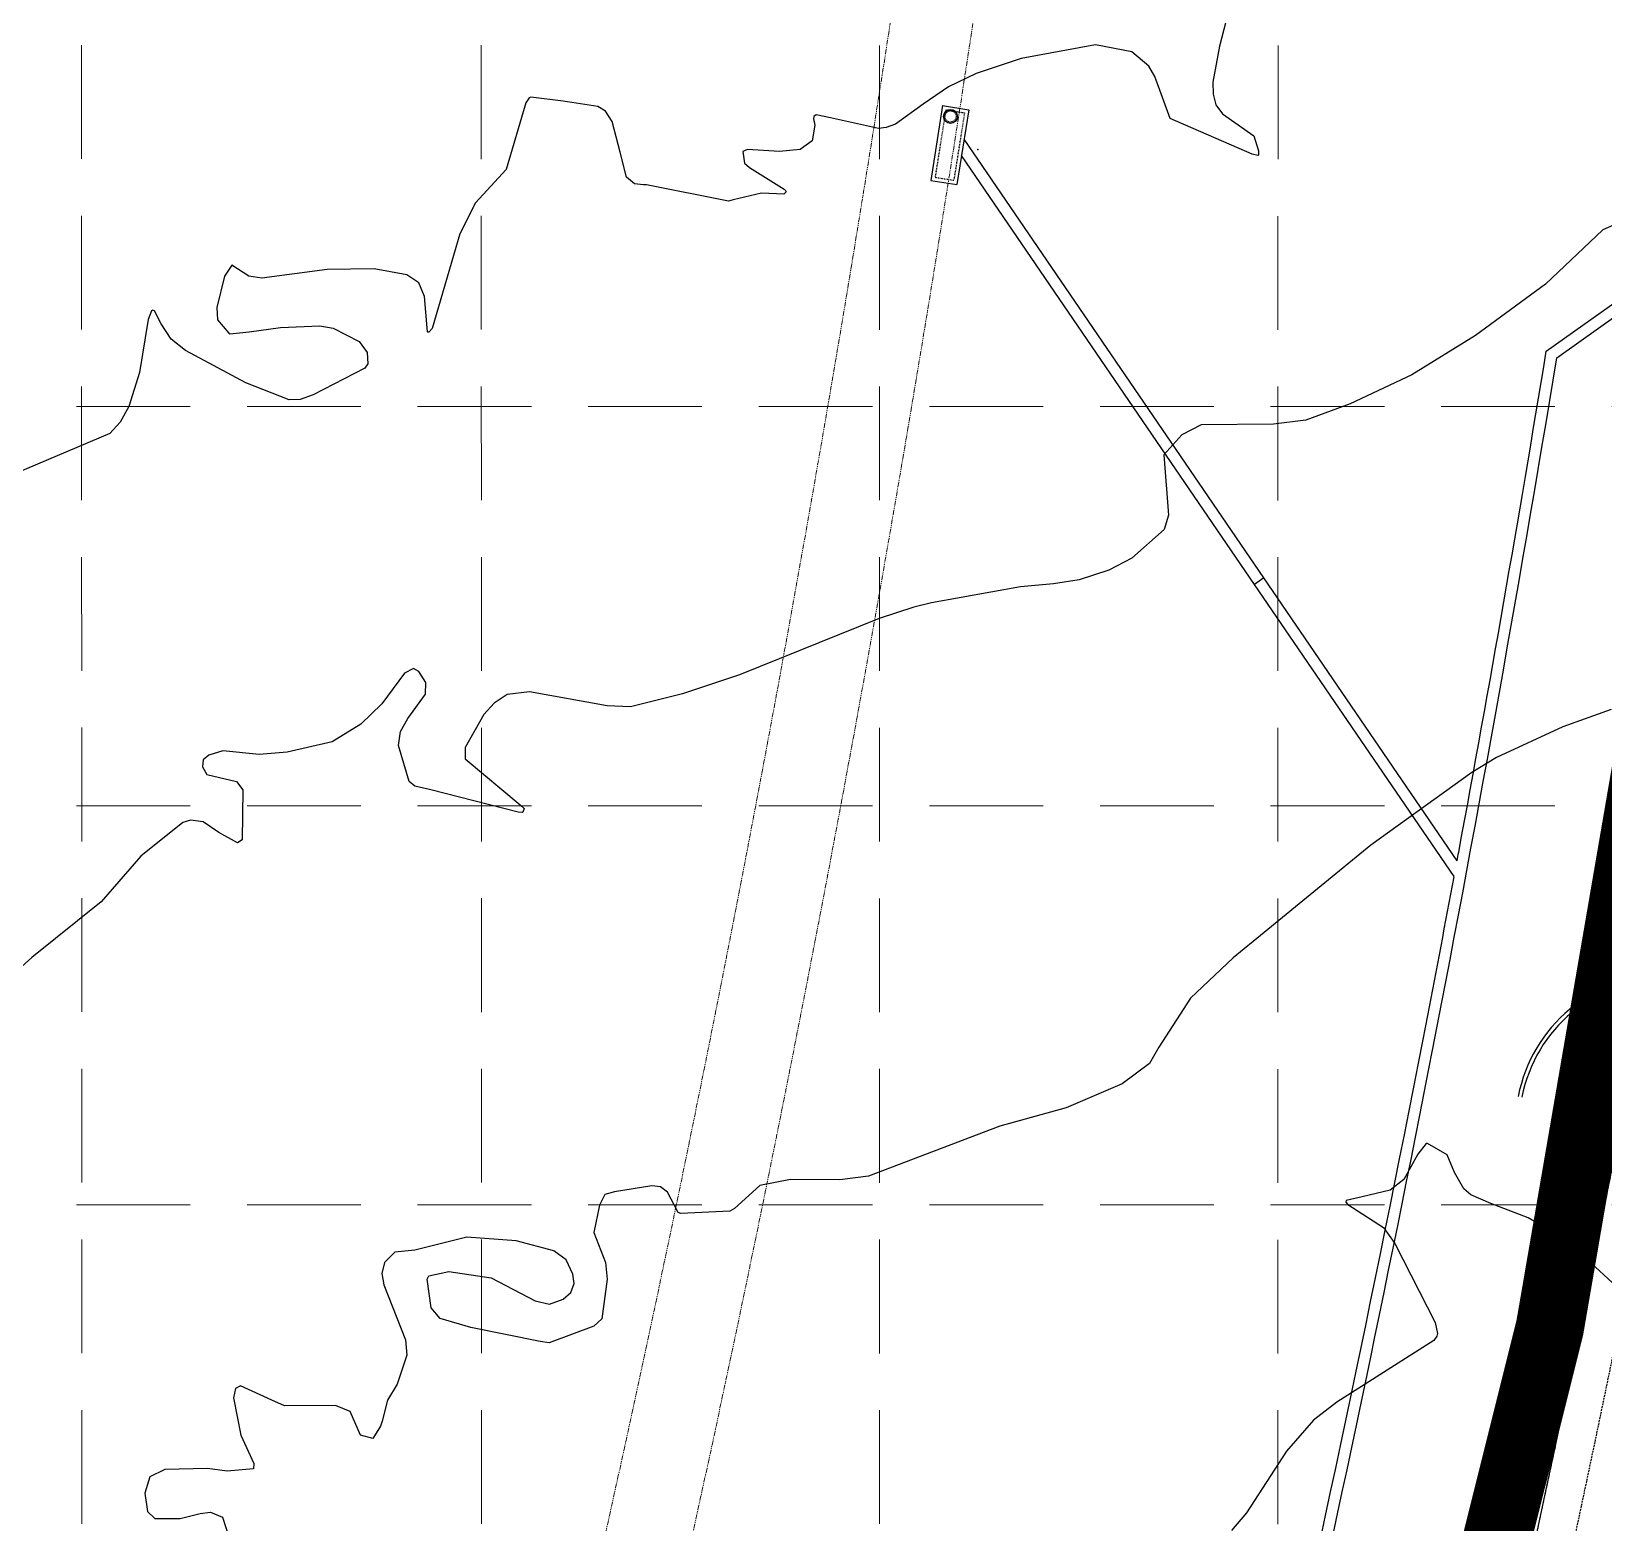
# Model space of a CAD drawing. Header units: inches. Extents: x 2520351 to 2523325, y 7106287 to 7111535.
# Drawn here: x 2520824.6 to 2521032, y 7108195.8 to 7108392.5 of the extents above; entities that cross this region are included whole.
import ezdxf

# ---------------------------------------------------------------- set-up
doc = ezdxf.new("R2010")
doc.units = ezdxf.units.IN
doc.header["$MEASUREMENT"] = 0
for name, pattern in [('DASHED', [0.75, 0.5, -0.25]), ('HIDDEN', [0.375, 0.25, -0.125]), ('Xbndy-SC$0$HIDDEN', [0.375, 0.25, -0.125]), ('Xbndy-SC$0$PHANTOM2', [1.25, 0.625, -0.125, 0.125, -0.125, 0.125, -0.125]), ('xstorm-rr$0$HIDDEN4', [0.09375, 0.0625, -0.03125])]:
    doc.linetypes.add(name, pattern=pattern)
for name, color, linetype in [('1 SODDED LOT', 2, 'Continuous'), ('CONTOURS', 35, 'Continuous'), ('GRID', 254, 'DASHED'), ('LIMITS OF DISTURBANCE', 1, 'Continuous'), ('Xbndy-SC$0$ESMT-WTR-RIDGE', 7, 'Xbndy-SC$0$HIDDEN'), ('XPAV-sc1$0$p-boc', 11, 'Continuous'), ('XPAV-sc1$0$p-foc', 11, 'Continuous'), ('XSITE-SC$0$bdy-65acres', 1, 'Continuous'), ('xstorm-rr$0$fut-stm-line', 251, 'Continuous'), ('xstorm-rr$0$storm-drain_b-PROP-PIPE', 251, 'Continuous')]:
    doc.layers.add(name, color=color, linetype=linetype)
doc.layers.add('Xbndy-SC$0$ROW-EX', color=5, linetype='Xbndy-SC$0$PHANTOM2', lineweight=0)

# ---------------------------------------------------------------- blocks, each defined once
blk = doc.blocks.new('xstorm-rr$0$10recinlet')
for p, q in [((2, -5), (2, 5)), ((5.5, 5), (2, 5)), ((5.5, -5), (5.5, 5)), ((5.5, -5), (2, -5))]:
    blk.add_line(p, q)
at = {"linetype": 'xstorm-rr$0$HIDDEN4'}
for p, q in [((5, 4.5), (2.5, 4.5)), ((2.5, -4.5), (2.5, 4.5)), ((5, -4.5), (5, 4.5)), ((5, -4.5), (2.5, -4.5))]:
    blk.add_line(p, q, dxfattribs=at)
blk.add_circle((4.25, -3.75), 0.917)
blk.add_circle((4.25, -3.75), 0.75, dxfattribs=at)
blk.add_point((0, 0))

msp = doc.modelspace()

# ---------------------------------------------------------------- hatches: boundary and pattern name
at = {"layer": '1 SODDED LOT'}
h = msp.add_hatch(dxfattribs=at)
h.set_pattern_fill('ANSI31', color=256, scale=60, style=0)
edge = h.paths.add_edge_path()
edge.add_line((2521746.39, 7107646.36), (2521744.86, 7107758.31))
edge.add_line((2521744.86, 7107758.31), (2521747.04, 7107758.37))
edge.add_line((2521747.04, 7107758.37), (2521750.99, 7107762.44))
edge.add_line((2521750.99, 7107762.44), (2521785.43, 7107762.91))
edge.add_arc((2521785.67, 7107745.01), 17.9, 0.1621, 90.7879, ccw=False)
edge.add_line((2521803.57, 7107745.06), (2521804.89, 7107727.46))
edge.add_line((2521804.89, 7107727.46), (2521805.02, 7107717.88))
edge.add_line((2521805.02, 7107717.88), (2521805.23, 7107706.44))
edge.add_line((2521805.23, 7107706.44), (2521804.25, 7107705.42))
edge.add_line((2521804.25, 7107705.42), (2521804.6, 7107688.82))
edge.add_arc((2521758.68, 7107687.86), 45.94, -68.3455, 1.1975, ccw=False)
edge.add_line((2521775.63, 7107645.16), (2521772.36, 7107644.15))
edge.add_line((2521772.36, 7107644.15), (2521769.8, 7107643.54))
edge.add_line((2521769.8, 7107643.54), (2521767.1, 7107643.06))
edge.add_line((2521767.1, 7107643.06), (2521762.92, 7107642.61))
edge.add_line((2521762.92, 7107642.61), (2521746.45, 7107642.34))
edge.add_line((2521746.45, 7107642.34), (2521746.39, 7107646.36))
h.paths.add_polyline_path([(2521496.41, 7107642.91), (2521494.87, 7107754.48), (2521494.86, 7107754.89), (2521544.44, 7107755.57), (2521546.49, 7107638.6), (2521496.44, 7107637.89)])
edge = h.paths.add_edge_path()
edge.add_line((2521560.4, 7107910.52), (2521558.07, 7108023.7))
edge.add_line((2521558.07, 7108023.7), (2521651.66, 7108025.62))
edge.add_line((2521651.66, 7108025.62), (2521653.09, 7108025.65))
edge.add_line((2521653.09, 7108025.65), (2521655.12, 7108025.67))
edge.add_arc((2521654.18, 7108007.32), 18.37, 20.5729, 87.0589, ccw=False)
edge.add_line((2521671.38, 7108013.78), (2521671.96, 7108011.77))
edge.add_line((2521671.96, 7108011.77), (2521672.24, 7108010.33))
edge.add_line((2521672.24, 7108010.33), (2521672.66, 7108004.67))
edge.add_line((2521672.66, 7108004.67), (2521673.88, 7107987.84))
edge.add_line((2521673.88, 7107987.84), (2521674.16, 7107971.91))
edge.add_line((2521674.16, 7107971.91), (2521673.19, 7107970.83))
edge.add_line((2521673.19, 7107970.83), (2521673.5, 7107955.69))
edge.add_arc((2521631.78, 7107952.34), 41.85, -86.2826, 4.5999, ccw=False)
edge.add_line((2521634.49, 7107910.57), (2521614.91, 7107910.13))
edge.add_line((2521614.91, 7107910.13), (2521613.93, 7107909.11))
edge.add_line((2521613.93, 7107909.11), (2521560.45, 7107908.05))
edge.add_line((2521560.45, 7107908.05), (2521560.4, 7107910.52))
edge = h.paths.add_edge_path()
edge.add_line((2521047.4, 7108212.41), (2521153.71, 7108190.41))
edge.add_line((2521153.71, 7108190.41), (2521165.45, 7108187.98))
edge.add_line((2521165.45, 7108187.98), (2521145.19, 7108096.36))
edge.add_line((2521145.19, 7108096.36), (2521144.82, 7108095.18))
edge.add_arc((2521127.58, 7108100.49), 18.04, 257.7556, 342.8824, ccw=False)
edge.add_line((2521123.75, 7108082.86), (2521105.24, 7108086.22))
edge.add_line((2521105.24, 7108086.22), (2521097.17, 7108087.7))
edge.add_line((2521097.17, 7108087.7), (2521093.78, 7108088.45))
edge.add_line((2521093.78, 7108088.45), (2521093.02, 7108089.64))
edge.add_line((2521093.02, 7108089.64), (2521042.14, 7108100.83))
edge.add_line((2521042.14, 7108100.83), (2521023.14, 7108104.63))
edge.add_line((2521023.14, 7108104.63), (2521047.4, 7108212.41))
edge = h.paths.add_edge_path()
edge.add_line((2521019.41, 7108035.32), (2521021.41, 7108042.83))
edge.add_arc((2521076.42, 7108028.18), 56.93, 107.2084, 165.0796, ccw=False)
edge.add_line((2521059.58, 7108082.56), (2521062.02, 7108082.75))
edge.add_line((2521062.02, 7108082.75), (2521063.44, 7108082.78))
edge.add_arc((2521064.2, 7108044.41), 38.38, 78.5499, 91.1383, ccw=False)
edge.add_line((2521071.82, 7108082.03), (2521087.22, 7108078.63))
edge.add_line((2521087.22, 7108078.63), (2521090.43, 7108077.93))
edge.add_line((2521090.43, 7108077.93), (2521091.62, 7108078.69))
edge.add_line((2521091.62, 7108078.69), (2521095.11, 7108077.9))
edge.add_line((2521095.11, 7108077.9), (2521098.91, 7108076.73))
edge.add_line((2521098.91, 7108076.73), (2521104.9, 7108074.86))
edge.add_line((2521104.9, 7108074.86), (2521106.43, 7108074.38))
edge.add_line((2521106.43, 7108074.38), (2521107.21, 7108074.19))
edge.add_arc((2521102.83, 7108057.05), 17.69, -2.7582, 75.6705, ccw=False)
edge.add_arc((2521095.73, 7108057.39), 24.8, 350.2174, 357.2418, ccw=False)
edge.add_arc((2521158.46, 7108041.57), 40.02, 163.1293, 313.4846)
edge.add_line((2521185.99, 7108012.53), (2521186.72, 7108013.24))
edge.add_line((2521186.72, 7108013.24), (2521188.44, 7108014.97))
edge.add_line((2521188.44, 7108014.97), (2521189.32, 7108015.76))
edge.add_line((2521189.32, 7108015.76), (2521190.38, 7108016.6))
edge.add_arc((2521201.33, 7108002.77), 17.64, 93.2276, 128.3689, ccw=False)
edge.add_line((2521200.34, 7108020.38), (2521227, 7108020.95))
edge.add_line((2521227, 7108020.95), (2521230.56, 7107901.29))
edge.add_line((2521230.56, 7107901.29), (2521209.57, 7107900.92))
edge.add_line((2521209.57, 7107900.92), (2521208.43, 7107900.96))
edge.add_arc((2521221.45, 7108343.75), 442.98, 261.0973, 268.3161, ccw=False)
edge.add_line((2521152.89, 7107906.1), (2521147.31, 7107907.18))
edge.add_line((2521147.31, 7107907.18), (2521141.42, 7107908.4))
edge.add_line((2521141.42, 7107908.4), (2521135.5, 7107909.75))
edge.add_line((2521135.5, 7107909.75), (2521130.22, 7107911.08))
edge.add_line((2521130.22, 7107911.08), (2521114.24, 7107915.61))
edge.add_line((2521114.24, 7107915.61), (2521091.68, 7107923.2))
edge.add_line((2521091.68, 7107923.2), (2521064.35, 7107932.48))
edge.add_line((2521064.35, 7107932.48), (2521052.41, 7107936.54))
edge.add_line((2521052.41, 7107936.54), (2521051.79, 7107937.81))
edge.add_line((2521051.79, 7107937.81), (2521044.55, 7107940.27))
edge.add_arc((2521050.15, 7107983.52), 43.61, 187.3885, 262.6305, ccw=False)
edge.add_line((2521006.9, 7107977.91), (2521006.81, 7107978.71))
edge.add_line((2521006.81, 7107978.71), (2521006.68, 7107980.35))
edge.add_line((2521006.68, 7107980.35), (2521006.61, 7107982.52))
edge.add_arc((2521037.37, 7107983.5), 30.78, 169.0142, 181.8294, ccw=False)
edge.add_line((2521007.16, 7107989.36), (2521012.97, 7108011.46))
edge.add_line((2521012.97, 7108011.46), (2521012.26, 7108012.66))
edge.add_line((2521012.26, 7108012.66), (2521018.19, 7108034.61))
edge.add_line((2521018.19, 7108034.61), (2521019.41, 7108035.32))
h.paths.add_polyline_path([(2521283.39, 7108006.11), (2521285.51, 7107902.42), (2521505.51, 7107906.91), (2521503.11, 7108022.57), (2521283.29, 7108018.11)])
edge = h.paths.add_edge_path()
edge.add_line((2521558.72, 7108049.83), (2521558.74, 7108061.74))
edge.add_line((2521558.74, 7108061.74), (2521556.73, 7108159.77))
edge.add_line((2521556.73, 7108159.77), (2521608.8, 7108160.83))
edge.add_line((2521608.8, 7108160.83), (2521609.82, 7108159.85))
edge.add_line((2521609.82, 7108159.85), (2521624.96, 7108160.17))
edge.add_arc((2521625.88, 7108115.42), 44.75, 8.834, 91.1827, ccw=False)
edge.add_line((2521670.1, 7108122.3), (2521670.53, 7108101.58))
edge.add_line((2521670.53, 7108101.58), (2521671.54, 7108100.6))
edge.add_line((2521671.54, 7108100.6), (2521671.87, 7108084.53))
edge.add_line((2521671.87, 7108084.53), (2521671.15, 7108070.03))
edge.add_line((2521671.15, 7108070.03), (2521671.15, 7108068.8))
edge.add_arc((2521654.11, 7108068.8), 17.04, -87.2047, 0, ccw=False)
edge.add_line((2521654.94, 7108051.78), (2521653.54, 7108051.67))
edge.add_line((2521653.54, 7108051.67), (2521558.72, 7108049.83))
edge = h.paths.add_edge_path()
edge.add_line((2521506.88, 7108158.75), (2521219.57, 7108152.9))
edge.add_line((2521219.57, 7108152.9), (2521201.84, 7108151.72))
edge.add_line((2521201.84, 7108151.72), (2521198.48, 7108151.46))
edge.add_arc((2521199.96, 7108132), 19.52, 94.3325, 163.5555)
edge.add_line((2521181.24, 7108137.52), (2521171.4, 7108094.46))
edge.add_line((2521171.4, 7108094.46), (2521161.77, 7108088.5))
edge.add_line((2521161.77, 7108088.5), (2521156.09, 7108064.96))
edge.add_arc((2521177.51, 7108059.79), 22.04, 166.4191, 262.6913)
edge.add_line((2521174.7, 7108037.93), (2521175.55, 7108037.91))
edge.add_line((2521175.55, 7108037.91), (2521179.48, 7108042))
edge.add_line((2521179.48, 7108042), (2521402.46, 7108046.53))
edge.add_line((2521402.46, 7108046.53), (2521495.69, 7108048.45))
edge.add_line((2521495.69, 7108048.45), (2521499.77, 7108044.52))
edge.add_line((2521499.77, 7108044.52), (2521508.7, 7108044.69))
edge.add_line((2521508.7, 7108044.69), (2521508.63, 7108061.23))
edge.add_line((2521508.63, 7108061.23), (2521506.88, 7108158.75))
edge = h.paths.add_edge_path()
edge.add_line((2521610.94, 7108171.88), (2521608.46, 7108290.01))
edge.add_line((2521608.46, 7108290.01), (2521533.5, 7108288.35))
edge.add_line((2521533.5, 7108288.35), (2521484.86, 7108287.21))
edge.add_line((2521484.86, 7108287.21), (2521460.83, 7108286.21))
edge.add_line((2521460.83, 7108286.21), (2521429.9, 7108284.54))
edge.add_line((2521429.9, 7108284.54), (2521368.78, 7108281.06))
edge.add_line((2521368.78, 7108281.06), (2521349.23, 7108279.95))
edge.add_line((2521349.23, 7108279.95), (2521261.12, 7108274.98))
edge.add_line((2521261.12, 7108274.98), (2521221, 7108272.74))
edge.add_line((2521221, 7108272.74), (2521216.72, 7108276.52))
edge.add_line((2521216.72, 7108276.52), (2521216.67, 7108276.52))
edge.add_arc((2521217.41, 7108256.67), 19.86, 92.1221, 170.604)
edge.add_line((2521197.82, 7108259.91), (2521204.23, 7108250.57))
edge.add_line((2521204.23, 7108250.57), (2521191.32, 7108184.43))
edge.add_line((2521191.32, 7108184.43), (2521191.26, 7108184.1))
edge.add_arc((2521208.22, 7108180.91), 17.26, 169.3216, 273.4207)
edge.add_line((2521209.25, 7108163.67), (2521219.73, 7108162.93))
edge.add_line((2521219.73, 7108162.93), (2521312.77, 7108164.87))
edge.add_line((2521312.77, 7108164.87), (2521481.29, 7108168.3))
edge.add_line((2521481.29, 7108168.3), (2521608.6, 7108170.83))
edge.add_line((2521608.6, 7108170.83), (2521609.57, 7108171.85))
edge.add_line((2521609.57, 7108171.85), (2521610.94, 7108171.88))
edge = h.paths.add_edge_path()
edge.add_line((2521627.16, 7108316.19), (2521544.24, 7108314.51))
edge.add_line((2521544.24, 7108314.51), (2521502.41, 7108313.51))
edge.add_line((2521502.41, 7108313.51), (2521481.25, 7108313))
edge.add_line((2521481.25, 7108313), (2521407.23, 7108309.18))
edge.add_line((2521407.23, 7108309.18), (2521291.9, 7108302.79))
edge.add_line((2521291.9, 7108302.79), (2521288.46, 7108418.47))
edge.add_line((2521288.46, 7108418.47), (2521407.15, 7108420.82))
edge.add_line((2521407.15, 7108420.82), (2521497.39, 7108422.63))
edge.add_line((2521497.39, 7108422.63), (2521603.37, 7108424.87))
edge.add_line((2521603.37, 7108424.87), (2521604.44, 7108423.88))
edge.add_line((2521604.44, 7108423.88), (2521620.18, 7108424.17))
edge.add_arc((2521620.99, 7108379.83), 44.34, 11.6094, 91.0508, ccw=False)
edge.add_line((2521664.42, 7108388.76), (2521665.18, 7108365.61))
edge.add_line((2521665.18, 7108365.61), (2521666.17, 7108364.62))
edge.add_line((2521666.17, 7108364.62), (2521666.53, 7108349.61))
edge.add_line((2521666.53, 7108349.61), (2521665.82, 7108330.77))
edge.add_line((2521665.82, 7108330.77), (2521665.78, 7108329.18))
edge.add_arc((2521648.75, 7108329.68), 17.03, 269.7677, 358.3135, ccw=False)
edge.add_line((2521648.68, 7108312.65), (2521631.32, 7108312.27))
edge.add_line((2521631.32, 7108312.27), (2521627.16, 7108316.19))
edge = h.paths.add_edge_path()
edge.add_line((2521256.27, 7108555.67), (2521264.44, 7108547.85))
edge.add_line((2521264.44, 7108547.85), (2521422.22, 7108551.08))
edge.add_line((2521422.22, 7108551.08), (2521439.6, 7108551.4))
edge.add_line((2521439.6, 7108551.4), (2521460.09, 7108551.78))
edge.add_line((2521460.09, 7108551.78), (2521478.53, 7108551.99))
edge.add_line((2521478.53, 7108551.99), (2521498.9, 7108551.85))
edge.add_line((2521498.9, 7108551.85), (2521515.27, 7108551.59))
edge.add_line((2521515.27, 7108551.59), (2521535.22, 7108551.01))
edge.add_line((2521535.22, 7108551.01), (2521558.63, 7108550.02))
edge.add_line((2521558.63, 7108550.02), (2521563.46, 7108549.77))
edge.add_line((2521563.46, 7108549.77), (2521600.09, 7108547.42))
edge.add_line((2521600.09, 7108547.42), (2521612.24, 7108546.59))
edge.add_line((2521612.24, 7108546.59), (2521642.87, 7108544.49))
edge.add_line((2521642.87, 7108544.49), (2521644.67, 7108544.41))
edge.add_arc((2521643.68, 7108526.18), 18.26, -0.2001, 86.9036, ccw=False)
edge.add_line((2521661.94, 7108526.12), (2521663.48, 7108497.64))
edge.add_line((2521663.48, 7108497.64), (2521662.44, 7108496.61))
edge.add_line((2521662.44, 7108496.61), (2521662.84, 7108477.01))
edge.add_arc((2521621.17, 7108477.8), 41.67, 279.5049, 358.923, ccw=False)
edge.add_line((2521628.05, 7108436.7), (2521270.95, 7108428.02))
edge.add_line((2521270.95, 7108428.02), (2521264.41, 7108428))
edge.add_line((2521264.41, 7108428), (2521251.99, 7108428.74))
edge.add_line((2521251.99, 7108428.74), (2521250.56, 7108428.86))
edge.add_line((2521250.56, 7108428.86), (2521248.88, 7108429.14))
edge.add_arc((2521252.57, 7108446.62), 17.86, 178.6911, 258.0797, ccw=False)
edge.add_line((2521234.71, 7108447.03), (2521243.77, 7108528.42))
edge.add_line((2521243.77, 7108528.42), (2521236.52, 7108537.37))
edge.add_line((2521236.52, 7108537.37), (2521236.59, 7108537.82))
edge.add_arc((2521256.58, 7108535.54), 20.12, 94.1833, 173.5096, ccw=False)
edge.add_line((2521255.11, 7108555.6), (2521256.27, 7108555.67))
edge = h.paths.add_edge_path()
edge.add_line((2521107.58, 7108664.77), (2521108.64, 7108682.72))
edge.add_line((2521108.64, 7108682.72), (2521266.52, 7108685.94))
edge.add_line((2521266.52, 7108685.94), (2521268.4, 7108592.03))
edge.add_line((2521268.4, 7108592.03), (2521265.61, 7108582.1))
edge.add_line((2521265.61, 7108582.1), (2521265.6, 7108582.05))
edge.add_line((2521265.6, 7108582.05), (2521265.56, 7108582.07))
edge.add_arc((2521245.59, 7108545.89), 41.32, 61.0945, 134.8409)
edge.add_line((2521216.45, 7108575.19), (2521207.18, 7108580.34))
edge.add_line((2521207.18, 7108580.34), (2521107.58, 7108664.77))
h.paths.add_polyline_path([(2521338.51, 7108687.38), (2521340.74, 7108575.45), (2521409.85, 7108576.76), (2521462.55, 7108577.85), (2521498.11, 7108577.93), (2521524.42, 7108577.42), (2521561.99, 7108575.86), (2521619.96, 7108572.16), (2521620.68, 7108584.2), (2521618.44, 7108693.07)])
edge = h.paths.add_edge_path()
edge.add_line((2521675.61, 7108638.41), (2521787.53, 7108640.54))
edge.add_line((2521787.53, 7108640.54), (2521788.82, 7108582.44))
edge.add_arc((2521769.3, 7108582), 19.53, -91.2766, 1.2682, ccw=False)
edge.add_line((2521768.86, 7108562.48), (2521676.84, 7108568.35))
edge.add_line((2521676.84, 7108568.35), (2521675.61, 7108638.41))
h.paths.add_polyline_path([(2522089.45, 7108697.69), (2522087.41, 7108797.67), (2522087.4, 7108809.66), (2522141.64, 7108810.78), (2522144.56, 7108694.83), (2522090.79, 7108693.71), (2522089.8, 7108692.7), (2522089.51, 7108692.7)])
h.paths.add_polyline_path([(2522252.39, 7108801.05), (2522254.38, 7108696.13), (2522309.56, 7108697.17), (2522307.11, 7108814.19), (2522252.07, 7108813.05)])
edge = h.paths.add_edge_path()
edge.add_line((2522425.42, 7107990.85), (2522320.45, 7107988.7))
edge.add_line((2522320.45, 7107988.7), (2522321.28, 7107951.54))
edge.add_line((2522321.28, 7107951.54), (2522322.52, 7107935.37))
edge.add_arc((2522340.74, 7107935.67), 18.22, 180.9526, 266.0005)
edge.add_line((2522339.47, 7107917.49), (2522396.48, 7107918.22))
edge.add_line((2522396.48, 7107918.22), (2522404.4, 7107910.48))
edge.add_line((2522404.4, 7107910.48), (2522427.53, 7107910.71))
edge.add_arc((2522426.8, 7107930.52), 19.82, 272.1239, 358.3676)
edge.add_line((2522446.62, 7107929.95), (2522445.36, 7107990.97))
edge.add_line((2522445.36, 7107990.97), (2522425.42, 7107990.85))
h.paths.add_polyline_path([(2522420.67, 7108224.34), (2522421.87, 7108165.95), (2522317.91, 7108163.85), (2522317.73, 7108171.63), (2522316.69, 7108172.59), (2522315.73, 7108222.04)])
h.paths.add_polyline_path([(2522580.28, 7108243.42), (2522458.38, 7108240.38), (2522464.65, 7107967.07), (2522585.56, 7107967.98)])
edge = h.paths.add_edge_path()
edge.add_line((2522579.22, 7108296.92), (2522576.73, 7108417.39))
edge.add_line((2522576.73, 7108417.39), (2522469.65, 7108328.39))
edge.add_line((2522469.65, 7108328.39), (2522462.53, 7108321.45))
edge.add_line((2522462.53, 7108321.45), (2522462.71, 7108321.2))
edge.add_arc((2522430.81, 7108296.5), 40.35, 0.4877, 37.7474, ccw=False)
edge.add_line((2522471.16, 7108296.85), (2522579.22, 7108296.92))
h.paths.add_polyline_path([(2522576.35, 7108437.57), (2522445, 7108434.96), (2522443.72, 7108526.29), (2522442.61, 7108536.5), (2522453.2, 7108543.61), (2522459.72, 7108551.85), (2522464.2, 7108561.88), (2522465.59, 7108573.17), (2522464.18, 7108583.42), (2522459.8, 7108593.28), (2522456.3, 7108597.55), (2522461.81, 7108601.72), (2522466.36, 7108600.86), (2522572.93, 7108603.07)])
h.paths.add_polyline_path([(2522569.61, 7108768), (2522570.72, 7108713.03), (2522460.71, 7108710.69), (2522444.76, 7108711.11), (2522444.01, 7108746), (2522444.87, 7108752.5), (2522447.49, 7108758.01), (2522451.68, 7108762.45), (2522456.29, 7108765.05), (2522464.83, 7108769.19), (2522481.93, 7108766.16)])
h.paths.add_polyline_path([(2522560.76, 7109202.2), (2522446.33, 7109199.81), (2522434.27, 7109198.05), (2522437.5, 7109182.67), (2522439.66, 7109156.51), (2522441.43, 7109069.76), (2522437.53, 7109065.63), (2522437.82, 7109051.02), (2522439.59, 7109049.34), (2522563.76, 7109052.27)])

# ---------------------------------------------------------------- linework, layer by layer
at = {"layer": 'CONTOURS'}
for p, q in [((2520983.62, 7108399.53, 731), (2520981.3, 7108390.56, 731)), ((2520955.16, 7108388.91, 731), (2520949.2, 7108386.96, 731)), ((2520964.97, 7108390.75, 731), (2520955.16, 7108388.91, 731)), ((2520969.74, 7108389.79, 731), (2520964.97, 7108390.75, 731)), ((2520971.98, 7108387.91, 731), (2520969.74, 7108389.79, 731)), ((2520981.3, 7108390.56, 731), (2520980.44, 7108385.79, 731)), ((2520949.2, 7108386.96, 731), (2520945.57, 7108385.17, 731)), ((2520972.76, 7108386.55, 731), (2520971.98, 7108387.91, 731)), ((2520945.57, 7108385.17, 731), (2520942.23, 7108382.9, 731)), ((2520974.81, 7108381.03, 731), (2520972.76, 7108386.55, 731)), ((2520980.44, 7108385.79, 731), (2520980.47, 7108384.22, 731)), ((2520889.81, 7108383.1, 731), (2520887.22, 7108374.28, 731)), ((2520890.25, 7108383.75, 731), (2520889.81, 7108383.1, 731)), ((2520890.48, 7108383.83, 731), (2520890.25, 7108383.75, 731)), ((2520894.76, 7108383.3, 731), (2520890.48, 7108383.83, 731)), ((2520899.34, 7108382.58, 731), (2520894.76, 7108383.3, 731)), ((2520900.33, 7108381.99, 731), (2520899.34, 7108382.58, 731)), ((2520942.23, 7108382.9, 731), (2520938.59, 7108380.27, 731)), ((2520980.47, 7108384.22, 731), (2520980.83, 7108382.8, 731)), ((2520980.83, 7108382.8, 731), (2520981.69, 7108381.61, 731)), ((2520901.19, 7108380.61, 731), (2520900.33, 7108381.99, 731)), ((2520902.25, 7108376.57, 731), (2520901.19, 7108380.61, 731)), ((2520927.81, 7108381.28, 731), (2520927.74, 7108380.98, 731)), ((2520927.74, 7108380.98, 731), (2520927.95, 7108380.15, 731)), ((2520928.1, 7108381.5, 731), (2520927.81, 7108381.28, 731)), ((2520930, 7108381.08, 731), (2520928.1, 7108381.5, 731)), ((2520936.34, 7108379.68, 731), (2520930, 7108381.08, 731)), ((2520985.63, 7108376.31, 731), (2520974.81, 7108381.03, 731)), ((2520981.69, 7108381.61, 731), (2520985.82, 7108378.74, 731)), ((2520927.95, 7108380.15, 731), (2520927.59, 7108378.06, 731)), ((2520937.34, 7108379.84, 731), (2520936.34, 7108379.68, 731)), ((2520938.59, 7108380.27, 731), (2520937.34, 7108379.84, 731)), ((2520985.82, 7108378.74, 731), (2520986.44, 7108376.75, 731)), ((2520903.09, 7108373.29, 731), (2520902.25, 7108376.57, 731)), ((2520919.07, 7108376.94, 731), (2520918.42, 7108376.64, 731)), ((2520918.42, 7108376.64, 731), (2520918.65, 7108375.13, 731)), ((2520923.26, 7108376.68, 731), (2520919.07, 7108376.94, 731)), ((2520926.02, 7108376.91, 731), (2520923.26, 7108376.68, 731)), ((2520927.59, 7108378.06, 731), (2520926.02, 7108376.91, 731)), ((2520986.36, 7108376.14, 731), (2520985.63, 7108376.31, 731)), ((2520986.44, 7108376.75, 731), (2520986.46, 7108376.27, 731)), ((2520887.22, 7108374.28, 731), (2520883.19, 7108369.88, 731)), ((2520918.65, 7108375.13, 731), (2520919.32, 7108374.54, 731)), ((2520919.32, 7108374.54, 731), (2520923.89, 7108371.68, 731)), ((2520986.43, 7108376.18, 731), (2520986.36, 7108376.14, 731)), ((2520986.46, 7108376.27, 731), (2520986.43, 7108376.18, 731)), ((2520904.17, 7108372.4, 731), (2520903.09, 7108373.29, 731)), ((2520905.35, 7108372.26, 731), (2520904.17, 7108372.4, 731)), ((2520905.75, 7108372.25, 731), (2520905.35, 7108372.26, 731)), ((2520916.57, 7108370.09, 731), (2520905.75, 7108372.25, 731)), ((2520917.18, 7108370.27, 731), (2520916.57, 7108370.09, 731)), ((2520920.9, 7108371.18, 731), (2520917.18, 7108370.27, 731)), ((2520923.84, 7108371.05, 731), (2520920.9, 7108371.18, 731)), ((2520924.15, 7108371.36, 731), (2520923.84, 7108371.05, 731)), ((2520923.89, 7108371.68, 731), (2520924.02, 7108371.57, 731)), ((2520924.02, 7108371.57, 731), (2520924.08, 7108371.53, 731)), ((2520924.08, 7108371.53, 731), (2520924.13, 7108371.44, 731)), ((2520924.13, 7108371.44, 731), (2520924.15, 7108371.36, 731)), ((2521041.56, 7108370.63, 730), (2521031.87, 7108366.34, 730)), ((2520883.19, 7108369.88, 731), (2520881.14, 7108365.79, 731)), ((2521031.87, 7108366.34, 730), (2521024.3, 7108359.18, 730)), ((2520881.14, 7108365.79, 731), (2520877.45, 7108353.33, 731)), ((2520850.06, 7108360.21, 731), (2520849.09, 7108356.09, 731)), ((2520851.04, 7108361.68, 731), (2520850.06, 7108360.21, 731)), ((2520853.3, 7108360.24, 731), (2520851.04, 7108361.68, 731)), ((2520855.02, 7108359.95, 731), (2520853.3, 7108360.24, 731)), ((2520863.63, 7108361.12, 731), (2520855.02, 7108359.95, 731)), ((2520869.82, 7108361.18, 731), (2520863.63, 7108361.12, 731)), ((2520874.15, 7108360.41, 731), (2520869.82, 7108361.18, 731)), ((2520875.73, 7108359.33, 731), (2520874.15, 7108360.41, 731)), ((2520876.44, 7108357.55, 731), (2520875.73, 7108359.33, 731)), ((2521024.3, 7108359.18, 730), (2521015.07, 7108352.39, 730)), ((2520840.44, 7108355.64, 731), (2520840.01, 7108354.5, 731)), ((2520840.65, 7108355.74, 731), (2520840.44, 7108355.64, 731)), ((2520840.87, 7108355.66, 731), (2520840.65, 7108355.74, 731)), ((2520841.72, 7108353.95, 731), (2520840.87, 7108355.66, 731)), ((2520849.09, 7108356.09, 731), (2520849.15, 7108354.48, 731)), ((2520876.85, 7108352.88, 731), (2520876.44, 7108357.55, 731)), ((2520840.01, 7108354.5, 731), (2520838.88, 7108347.53, 731)), ((2520843.05, 7108351.9, 731), (2520841.72, 7108353.95, 731)), ((2520849.15, 7108354.48, 731), (2520850.66, 7108352.69, 731)), ((2520857.45, 7108353.46, 731), (2520862.67, 7108353.69, 731)), ((2520862.67, 7108353.69, 731), (2520864.4, 7108353.38, 731)), ((2520844.94, 7108350.42, 731), (2520843.05, 7108351.9, 731)), ((2520850.66, 7108352.69, 731), (2520850.77, 7108352.62, 731)), ((2520850.77, 7108352.62, 731), (2520853.32, 7108352.9, 731)), ((2520853.32, 7108352.9, 731), (2520857.45, 7108353.46, 731)), ((2520864.4, 7108353.38, 731), (2520867.84, 7108351.61, 731)), ((2520867.84, 7108351.61, 731), (2520868.9, 7108350.14, 731)), ((2520876.88, 7108352.85, 731), (2520876.85, 7108352.88, 731)), ((2520877.03, 7108352.85, 731), (2520876.88, 7108352.85, 731)), ((2520877.45, 7108353.33, 731), (2520877.03, 7108352.85, 731)), ((2521015.07, 7108352.39, 730), (2521006.68, 7108347.19, 730)), ((2520852.9, 7108346.16, 731), (2520844.94, 7108350.42, 731)), ((2520868.9, 7108350.14, 731), (2520868.99, 7108348.68, 731)), ((2520838.88, 7108347.53, 731), (2520837.45, 7108343.02, 731)), ((2520868.61, 7108348.09, 731), (2520861.77, 7108344.57, 731)), ((2520868.99, 7108348.68, 731), (2520868.61, 7108348.09, 731)), ((2520858.61, 7108343.93, 731), (2520852.9, 7108346.16, 731)), ((2521006.68, 7108347.19, 730), (2520998.55, 7108343.37, 730)), ((2520860.07, 7108343.95, 731), (2520858.61, 7108343.93, 731)), ((2520861.77, 7108344.57, 731), (2520860.07, 7108343.95, 731)), ((2520998.55, 7108343.37, 730), (2520992.7, 7108341.21, 730)), ((2520837.45, 7108343.02, 731), (2520836.32, 7108340.96, 731)), ((2520992.7, 7108341.21, 730), (2520988.41, 7108340.71, 730)), ((2520834.94, 7108339.47, 731), (2520821.06, 7108333.6, 731)), ((2520836.32, 7108340.96, 731), (2520834.94, 7108339.47, 731)), ((2520976.35, 7108339.28, 730), (2520973.96, 7108336.64, 730)), ((2520978.87, 7108340.6, 730), (2520976.35, 7108339.28, 730)), ((2520988.41, 7108340.71, 730), (2520978.87, 7108340.6, 730)), ((2520973.96, 7108336.64, 730), (2520974.6, 7108328.68, 730)), ((2520974.6, 7108328.68, 730), (2520974.02, 7108326.8, 730)), ((2520974.02, 7108326.8, 730), (2520969.75, 7108323.04, 730)), ((2520969.75, 7108323.04, 730), (2520966.73, 7108321.44, 730)), ((2520966.73, 7108321.44, 730), (2520962.79, 7108320.18, 730)), ((2520955.08, 7108319.26, 730), (2520943.31, 7108317.14, 730)), ((2520959.4, 7108319.66, 730), (2520955.08, 7108319.26, 730)), ((2520962.79, 7108320.18, 730), (2520959.4, 7108319.66, 730)), ((2520940.98, 7108316.56, 730), (2520936.41, 7108315.09, 730)), ((2520943.31, 7108317.14, 730), (2520940.98, 7108316.56, 730)), ((2520936.41, 7108315.09, 730), (2520917.99, 7108307.64, 730)), ((2520873.81, 7108307.87, 730), (2520870.85, 7108303.84, 730)), ((2520875, 7108308.48, 730), (2520873.81, 7108307.87, 730)), ((2520875.73, 7108308.08, 730), (2520875, 7108308.48, 730)), ((2520876.62, 7108306.62, 730), (2520875.73, 7108308.08, 730)), ((2520876.57, 7108305.1, 730), (2520876.62, 7108306.62, 730)), ((2520917.99, 7108307.64, 730), (2520910.48, 7108305.13, 730)), ((2520870.85, 7108303.84, 730), (2520868.05, 7108301.14, 730)), ((2520874.27, 7108301.9, 730), (2520876.57, 7108305.1, 730)), ((2520885.66, 7108303.92, 730), (2520884.27, 7108302.39, 730)), ((2520887.38, 7108305.04, 730), (2520885.66, 7108303.92, 730)), ((2520890.31, 7108305.38, 730), (2520887.38, 7108305.04, 730)), ((2520900.55, 7108303.54, 730), (2520890.31, 7108305.38, 730)), ((2520910.48, 7108305.13, 730), (2520903.64, 7108303.41, 730)), ((2520873.29, 7108300.16, 730), (2520874.27, 7108301.9, 730)), ((2520884.27, 7108302.39, 730), (2520881.81, 7108298.04, 730)), ((2520903.64, 7108303.41, 730), (2520900.55, 7108303.54, 730)), ((2521032.97, 7108303.07, 729), (2521026.59, 7108300.79, 729)), ((2520868.05, 7108301.14, 730), (2520864.27, 7108298.81, 730)), ((2520873.03, 7108298.31, 730), (2520873.29, 7108300.16, 730)), ((2521026.59, 7108300.79, 729), (2521017.83, 7108296.72, 729)), ((2520849.86, 7108297.6, 730), (2520848, 7108297.06, 730)), ((2520854.64, 7108297.14, 730), (2520849.86, 7108297.6, 730)), ((2520864.27, 7108298.81, 730), (2520858.36, 7108297.45, 730)), ((2520874.45, 7108293.59, 730), (2520873.03, 7108298.31, 730)), ((2520881.81, 7108298.04, 730), (2520881.81, 7108296.58, 730)), ((2520847.27, 7108296.44, 730), (2520847.19, 7108295.49, 730)), ((2520847.19, 7108295.49, 730), (2520847.73, 7108294.49, 730)), ((2520848, 7108297.06, 730), (2520847.27, 7108296.44, 730)), ((2520858.36, 7108297.45, 730), (2520854.64, 7108297.14, 730)), ((2520881.81, 7108296.58, 730), (2520889.07, 7108290.5, 730)), ((2521017.83, 7108296.72, 729), (2521014.6, 7108294.76, 729)), ((2520847.73, 7108294.49, 730), (2520851.66, 7108293.59, 730)), ((2520851.66, 7108293.59, 730), (2520852.49, 7108292.46, 730)), ((2520875.2, 7108292.94, 730), (2520874.45, 7108293.59, 730)), ((2521014.6, 7108294.76, 729), (2521001.28, 7108285.16, 729)), ((2520852.49, 7108292.46, 730), (2520852.42, 7108285.89, 730)), ((2520877.28, 7108292.49, 730), (2520875.2, 7108292.94, 730)), ((2520888.83, 7108289.54, 730), (2520877.28, 7108292.49, 730)), ((2520889.38, 7108289.5, 730), (2520888.83, 7108289.54, 730)), ((2520889.07, 7108290.5, 730), (2520889.6, 7108290.03, 730)), ((2520889.43, 7108289.53, 730), (2520889.38, 7108289.5, 730)), ((2520889.6, 7108290.03, 730), (2520889.43, 7108289.53, 730)), ((2520844.6, 7108288.17, 730), (2520839.03, 7108283.72, 730)), ((2520845.61, 7108288.48, 730), (2520844.6, 7108288.17, 730)), ((2520847.25, 7108288.26, 730), (2520845.61, 7108288.48, 730)), ((2520849.35, 7108286.87, 730), (2520847.25, 7108288.26, 730)), ((2520851.79, 7108285.48, 730), (2520849.35, 7108286.87, 730)), ((2520852.42, 7108285.89, 730), (2520851.79, 7108285.48, 730)), ((2521001.28, 7108285.16, 729), (2520987.2, 7108273.67, 729)), ((2520839.03, 7108283.72, 730), (2520833.82, 7108277.72, 730)), ((2520833.82, 7108277.72, 730), (2520824.69, 7108270.35, 730)), ((2520987.2, 7108273.67, 729), (2520983.12, 7108270.34, 729)), ((2520824.69, 7108270.35, 730), (2520820.03, 7108266.2, 730)), ((2520983.12, 7108270.34, 729), (2520977.5, 7108265.01, 729)), ((2520977.5, 7108265.01, 729), (2520973.29, 7108258.54, 729)), ((2520973.29, 7108258.54, 729), (2520972.07, 7108256.38, 729)), ((2520972.07, 7108256.38, 729), (2520968.45, 7108253.69, 729)), ((2520968.45, 7108253.69, 729), (2520961.1, 7108250.55, 729)), ((2520961.1, 7108250.55, 729), (2520952.34, 7108248.1, 729)), ((2520952.34, 7108248.1, 729), (2520935, 7108241.53, 729)), ((2521008.58, 7108245.82, 728), (2521007.46, 7108244.43, 728)), ((2521008.75, 7108245.83, 728), (2521008.58, 7108245.82, 728)), ((2521011.31, 7108244.36, 728), (2521008.75, 7108245.83, 728)), ((2521007.46, 7108244.43, 728), (2521005.6, 7108241.07, 728)), ((2521012.32, 7108242, 728), (2521011.31, 7108244.36, 728)), ((2520935, 7108241.53, 729), (2520931.25, 7108241.06, 729)), ((2521013.52, 7108239.84, 728), (2521012.32, 7108242, 728)), ((2520901.52, 7108239.48, 729), (2520900.25, 7108239.1, 729)), ((2520906.43, 7108240.25, 729), (2520901.52, 7108239.48, 729)), ((2520907.59, 7108240.12, 729), (2520906.43, 7108240.25, 729)), ((2520908.5, 7108239.4, 729), (2520907.59, 7108240.12, 729)), ((2520920.69, 7108240.28, 729), (2520917.35, 7108237.24, 729)), ((2520924.73, 7108241.1, 729), (2520920.69, 7108240.28, 729)), ((2520931.25, 7108241.06, 729), (2520924.73, 7108241.1, 729)), ((2521003.81, 7108239.7, 728), (2521000.12, 7108238.82, 728)), ((2521005.6, 7108241.07, 728), (2521003.81, 7108239.7, 728)), ((2521014.47, 7108239.08, 728), (2521013.52, 7108239.84, 728)), ((2520899.54, 7108237.7, 729), (2520898.77, 7108234.11, 729)), ((2520900.25, 7108239.1, 729), (2520899.54, 7108237.7, 729)), ((2520909.91, 7108236.75, 729), (2520908.5, 7108239.4, 729)), ((2520998.02, 7108238.33, 728), (2520997.98, 7108238.09, 728)), ((2520997.98, 7108238.09, 728), (2520998.25, 7108237.77, 728)), ((2521000.12, 7108238.82, 728), (2520998.02, 7108238.33, 728)), ((2520998.25, 7108237.77, 728), (2521002.94, 7108234.75, 728)), ((2521017.09, 7108237.94, 728), (2521014.47, 7108239.08, 728)), ((2521022.03, 7108236.04, 728), (2521017.09, 7108237.94, 728)), ((2520910.25, 7108236.6, 729), (2520909.91, 7108236.75, 729)), ((2520916.72, 7108236.93, 729), (2520910.25, 7108236.6, 729)), ((2520917.35, 7108237.24, 729), (2520916.72, 7108236.93, 729)), ((2521026.93, 7108233.17, 728), (2521022.03, 7108236.04, 728)), ((2520882.06, 7108233.47, 729), (2520875.18, 7108231.78, 729)), ((2520888.54, 7108232.98, 729), (2520882.06, 7108233.47, 729)), ((2520898.77, 7108234.11, 729), (2520900.35, 7108230.16, 729)), ((2521002.94, 7108234.75, 728), (2521004.44, 7108232.66, 728)), ((2520872.56, 7108231.51, 729), (2520871.17, 7108230.14, 729)), ((2520875.18, 7108231.78, 729), (2520872.56, 7108231.51, 729)), ((2520893.53, 7108231.67, 729), (2520888.54, 7108232.98, 729)), ((2520895.15, 7108230.47, 729), (2520893.53, 7108231.67, 729)), ((2521004.44, 7108232.66, 728), (2521009.76, 7108222.22, 728)), ((2521038.65, 7108222.36, 728), (2521026.93, 7108233.17, 728)), ((2520871.17, 7108230.14, 729), (2520870.84, 7108228.67, 729)), ((2520896.02, 7108228.58, 729), (2520895.15, 7108230.47, 729)), ((2520900.35, 7108230.16, 729), (2520900.54, 7108227.94, 729)), ((2520870.84, 7108228.67, 729), (2520871.11, 7108227.19, 729)), ((2520871.11, 7108227.19, 729), (2520873.95, 7108219.93, 729)), ((2520876.8, 7108227.93, 729), (2520877.01, 7108228.36, 729)), ((2520877.35, 7108224.15, 729), (2520876.8, 7108227.93, 729)), ((2520877.01, 7108228.36, 729), (2520879.65, 7108228.97, 729)), ((2520879.65, 7108228.97, 729), (2520885.27, 7108228.1, 729)), ((2520885.27, 7108228.1, 729), (2520891.07, 7108225.1, 729)), ((2520895.75, 7108226.18, 729), (2520896.18, 7108227.39, 729)), ((2520896.18, 7108227.39, 729), (2520896.02, 7108228.58, 729)), ((2520900.54, 7108227.94, 729), (2520899.85, 7108222.71, 729)), ((2520891.07, 7108225.1, 729), (2520892.94, 7108224.65, 729)), ((2520892.94, 7108224.65, 729), (2520894.75, 7108225.29, 729)), ((2520894.75, 7108225.29, 729), (2520895.75, 7108226.18, 729)), ((2520878.54, 7108222.77, 729), (2520877.35, 7108224.15, 729)), ((2520882.55, 7108221.55, 729), (2520878.54, 7108222.77, 729)), ((2520891.73, 7108219.7, 729), (2520882.55, 7108221.55, 729)), ((2520898.8, 7108221.74, 729), (2520892.89, 7108219.56, 729)), ((2520899.85, 7108222.71, 729), (2520898.8, 7108221.74, 729)), ((2521009.76, 7108222.22, 728), (2521010.04, 7108220.78, 728)), ((2521010.04, 7108220.78, 728), (2521009.95, 7108220.43, 728)), ((2520873.95, 7108219.93, 729), (2520874.14, 7108217.92, 729)), ((2520892.89, 7108219.56, 729), (2520891.73, 7108219.7, 729)), ((2521009.59, 7108219.85, 728), (2520996.78, 7108211.71, 728)), ((2521009.95, 7108220.43, 728), (2521009.59, 7108219.85, 728)), ((2520874.14, 7108217.92, 729), (2520872.85, 7108214.08, 729)), ((2520851.55, 7108213.52, 729), (2520851.26, 7108212.29, 729)), ((2520852.21, 7108213.88, 729), (2520851.55, 7108213.52, 729)), ((2520856.32, 7108211.97, 729), (2520852.21, 7108213.88, 729)), ((2520872.85, 7108214.08, 729), (2520871.57, 7108211.99, 729)), ((2520851.26, 7108212.29, 729), (2520852.23, 7108207.36, 729)), ((2520857.99, 7108211.22, 729), (2520856.32, 7108211.97, 729)), ((2520864.73, 7108211.28, 729), (2520857.99, 7108211.22, 729)), ((2520866.67, 7108210.47, 729), (2520864.73, 7108211.28, 729)), ((2520868.02, 7108207.37, 729), (2520866.67, 7108210.47, 729)), ((2520871.57, 7108211.99, 729), (2520870.89, 7108209.23, 729)), ((2520996.78, 7108211.71, 728), (2520993.7, 7108209.36, 728)), ((2520870.66, 7108208.56, 729), (2520869.63, 7108206.95, 729)), ((2520870.89, 7108209.23, 729), (2520870.66, 7108208.56, 729)), ((2520993.7, 7108209.36, 728), (2520990.13, 7108205.24, 728)), ((2520852.23, 7108207.36, 729), (2520853.96, 7108203.61, 729)), ((2520869.63, 7108206.95, 729), (2520868.02, 7108207.37, 729)), ((2520990.13, 7108205.24, 728), (2520984.88, 7108197.14, 728)), ((2520842.2, 7108202.85, 729), (2520840.23, 7108201.86, 729)), ((2520847.84, 7108202.96, 729), (2520842.2, 7108202.85, 729)), ((2520850.43, 7108202.6, 729), (2520847.84, 7108202.96, 729)), ((2520853.9, 7108202.91, 729), (2520850.43, 7108202.6, 729)), ((2520853.96, 7108203.61, 729), (2520853.9, 7108202.91, 729)), ((2520840.23, 7108201.86, 729), (2520839.56, 7108199.7, 729)), ((2520839.56, 7108199.7, 729), (2520839.92, 7108197.3, 729)), ((2520839.92, 7108197.3, 729), (2520840.88, 7108196.37, 729)), ((2520840.88, 7108196.37, 729), (2520844.22, 7108196.37, 729)), ((2520844.22, 7108196.37, 729), (2520846.88, 7108197.04, 729)), ((2520846.88, 7108197.04, 729), (2520848.24, 7108197.21, 729)), ((2520848.24, 7108197.21, 729), (2520849.81, 7108196.54, 729)), ((2520849.81, 7108196.54, 729), (2520850.59, 7108194.11, 729)), ((2520984.88, 7108197.14, 728), (2520982.9, 7108194.8, 728))]:
    msp.add_line(p, q, dxfattribs=at)
at = {"layer": 'GRID', "color": 252, "linetype": 'HIDDEN', "lineweight": 0, "ltscale": 60}
for p, q in [((2520831.52, 7106553.18), (2520831.04, 7109604.3)), ((2520884.44, 7106553.17), (2520883.61, 7109604.21)), ((2520936.61, 7106553.16), (2520936.38, 7109604.62)), ((2520988.92, 7106553.15), (2520989.09, 7109604.52)), ((2520673.05, 7108343.02), (2522673.45, 7108343.02)), ((2520673.05, 7108290.38), (2522673.45, 7108290.38)), ((2520673.05, 7108237.74), (2522673.45, 7108237.74))]:
    msp.add_line(p, q, dxfattribs=at)
at = {"layer": 'LIMITS OF DISTURBANCE', "linetype": 'DASHED', "ltscale": 100, "const_width": 9}
msp.add_lwpolyline([(2521082.65, 7108652.3, -0.074702), (2520903.73, 7107804.13), (2521042.73, 7107757.09), (2521040.03, 7107740.87), (2521047.24, 7107725.86), (2521083.87, 7107711.75), (2520992.09, 7107487.1), (2520908.92, 7107310.63), (2520838.45, 7107181.3), (2520788.38, 7107100.7), (2520757.62, 7107043.85, 0.132205), (2520704.96, 7106821.91), (2520704.06, 7106704.68), (2520704.06, 7106697.48), (2521845.8, 7106721.63), (2521829.96, 7107737.68), (2522599.98, 7107747.75), (2522601.01, 7107723.88), (2522623.34, 7107724.91), (2522620.74, 7107814.71), (2522594.78, 7107814.19), (2522566.61, 7109366.72)], format="xyb", dxfattribs=at)
at = {"layer": 'Xbndy-SC$0$ESMT-WTR-RIDGE', "color": 0}
msp.add_arc((2517933.39, 7108856.88), 3165, 330.82487, 358.54955, dxfattribs=at)
at = {"layer": 'Xbndy-SC$0$ROW-EX', "color": 0}
for centre, radius, start, end in [((2517933.39, 7108856.88), 3040, 335.37242, 0.62016), ((2518054.6, 7108856.49), 3040, 330.36166, 0.62016), ((2517942.97, 7108848.18), 3040, 334.94274, 0.62016), ((2517933.39, 7108856.88), 3160, 330.98766, 358.42365)]:
    msp.add_arc(centre, radius, start, end, dxfattribs=at)
at = {"layer": 'XPAV-sc1$0$p-boc', "color": 7}
msp.add_arc((2521040.33, 7108248.2), 19.5, 91.1685, 168.9156, dxfattribs=at)
at = {"layer": 'XPAV-sc1$0$p-foc', "color": 7}
msp.add_arc((2521040.33, 7108248.2), 20, 91.1685, 168.9156, dxfattribs=at)
at = {"layer": 'XSITE-SC$0$bdy-65acres', "color": 7}
msp.add_arc((2517933.39, 7108856.88), 3160, 340.69084, 356.83252, dxfattribs=at)
at = {"layer": 'xstorm-rr$0$fut-stm-line', "color": 170, "flags": 128}
for points in [[(2520987.17, 7108320.42), (2520947.64, 7108378.31)], [(2520985.93, 7108319.57), (2520947.29, 7108376.15)]]:
    msp.add_lwpolyline(points, dxfattribs=at)
at = {"layer": 'xstorm-rr$0$storm-drain_b-PROP-PIPE', "color": 170}
for p, q in [((2521024.41, 7108350.32), (2521042.45, 7108363.18)), ((2521025.79, 7108349.46), (2521042.11, 7108361.11))]:
    msp.add_line(p, q, dxfattribs=at)
at = {"layer": 'xstorm-rr$0$storm-drain_b-PROP-PIPE', "color": 170, "flags": 128}
for points in [[(2520987.17, 7108320.42), (2520985.93, 7108319.57)], [(2521012.64, 7108283.11), (2520987.17, 7108320.42)], [(2521012.25, 7108281.03), (2520985.93, 7108319.57)]]:
    msp.add_lwpolyline(points, dxfattribs=at)
at = {"layer": 'xstorm-rr$0$storm-drain_b-PROP-PIPE', "color": 170}
for radius, start, end in [(3133.75, 347.18868, 350.68158), (3132.25, 349.46605, 350.693), (3132.25, 349.4449, 349.46605), (3132.25, 349.06496, 349.40603), (3132.25, 347.18872, 349.06496)]:
    msp.add_arc((2517933.39, 7108856.88), radius, start, end, dxfattribs=at)

# ---------------------------------------------------------------- block references
at = {"layer": 'xstorm-rr$0$fut-stm-line', "color": 170, "rotation": 170.9579341919388}
msp.add_blockref('xstorm-rr$0$10recinlet', (2520949.44, 7108376.92), dxfattribs=at)

doc.saveas('drawing.dxf')
